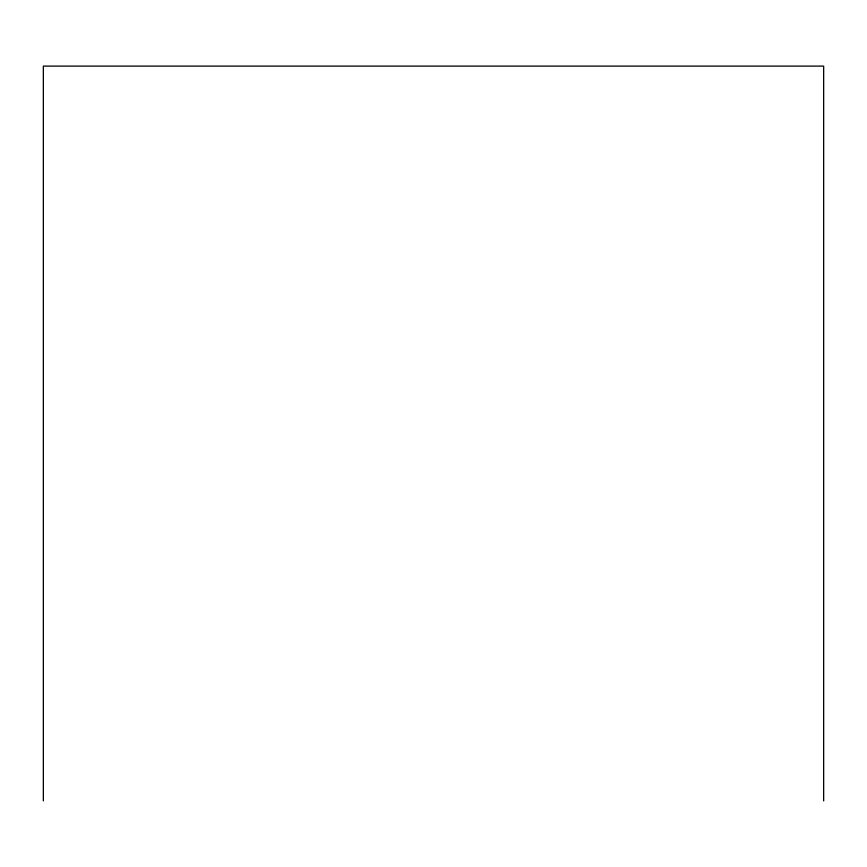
<?xml version="1.0" encoding="UTF-8"?>
<svg xmlns="http://www.w3.org/2000/svg" width="867" height="867" viewBox="0 0 867 867"><rect width="100%" height="100%" fill="white"/><g stroke="black" fill="none" stroke-linecap="round" stroke-linejoin="round"><path stroke-width="1.3" d="M823.65 800.891L823.65 66.109L43.35 66.109L43.35 800.891"/></g></svg>
